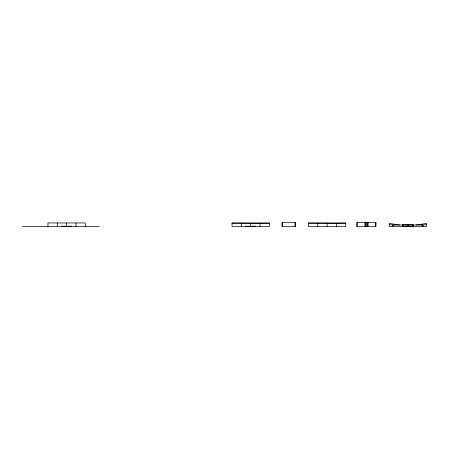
<?xml version="1.0" encoding="UTF-8"?>
<svg xmlns="http://www.w3.org/2000/svg" width="449" height="449" viewBox="0 0 449 449"><rect width="100%" height="100%" fill="white"/><g stroke="black" fill="none" stroke-linecap="round" stroke-linejoin="round"><path stroke-width="0.67" d="M408.135 226.515L408.41 224.753L408.41 226.515M67.311 226.515L68.613 226.01M251.367 226.515L252.669 226.01M408.568 226.515L409.87 226.01M412.474 225.005L413.125 224.753L413.125 226.515M415.993 225.005L426.55 223.428L426.55 226.515L389.221 226.515L389.221 223.428L399.778 225.005M67.664 226.515L71.688 226.083M251.715 226.515L255.745 226.083M408.921 226.515L412.945 226.083M421.667 225.145L426.55 224.623M47.97 226.515L47.97 222.957L85.293 222.957L85.293 226.515M260.016 223.108L269.349 222.957L269.349 226.515L232.021 226.515L232.021 222.957L260.016 223.108L260.016 226.515M336.441 223.108L345.775 222.957L345.775 226.515L308.446 226.515L308.446 222.957L336.441 223.108L336.441 226.515M232.021 223.209L269.349 223.209M308.446 223.209L345.775 223.209M402.646 226.515L402.646 224.753L413.125 224.753M22.45 226.515L99.324 226.515M389.221 224.623L394.104 225.145M402.826 226.083L406.856 226.515M245.625 226.083L249.65 226.515M61.575 226.083L65.599 226.515M402.646 224.753L403.297 225.005M405.902 226.01L407.204 226.515M248.701 226.01L250.003 226.515M64.65 226.01L65.952 226.515M407.641 226.515L407.361 224.753L407.361 226.515M423.009 226.515L423.009 225.005L392.763 225.005L392.763 226.515M375.6 222.485L375.6 226.515M368.057 222.485L368.057 226.515M367.669 222.485L367.669 226.515M366.507 222.485L366.507 226.515M365.346 222.485L365.346 226.515M364.958 222.485L364.958 226.515M357.185 222.485L357.185 226.515M327.108 223.108L327.108 226.515M317.78 223.108L317.78 226.515M295.044 222.485L295.044 226.515M282.354 222.485L282.354 226.515M250.682 223.108L250.682 226.515M241.354 223.108L241.354 226.515M75.965 223.108L75.965 226.515M66.632 223.108L66.632 226.515M57.298 223.108L57.298 226.515M295.436 222.485L281.961 222.485L281.961 226.515L295.436 226.515L295.436 222.485M375.987 222.485L356.787 222.485L356.787 226.515L375.987 226.515L375.987 222.485"/></g></svg>
